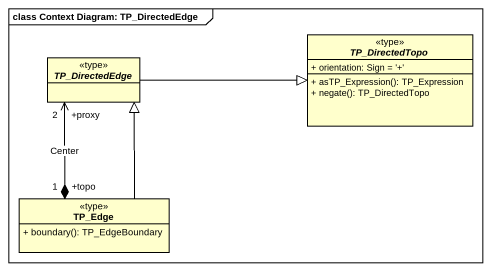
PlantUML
@startuml
mainframe class Context Diagram: TP_DirectedEdge
hide circle
hide empty members
skinparam classAttributeIconSize 0
abstract class TP_DirectedTopo <<type>> {
  + orientation: Sign = '+'
  + asTP_Expression(): TP_Expression
  + negate(): TP_DirectedTopo
}
abstract class TP_DirectedEdge <<type>>
class TP_Edge <<type>> {
  + boundary(): TP_EdgeBoundary
}
TP_DirectedEdge -right-|> TP_DirectedTopo
TP_DirectedEdge "+proxy\n2" <--* "+topo\n1" TP_Edge : Center
TP_Edge -up-|> TP_DirectedEdge
@enduml
